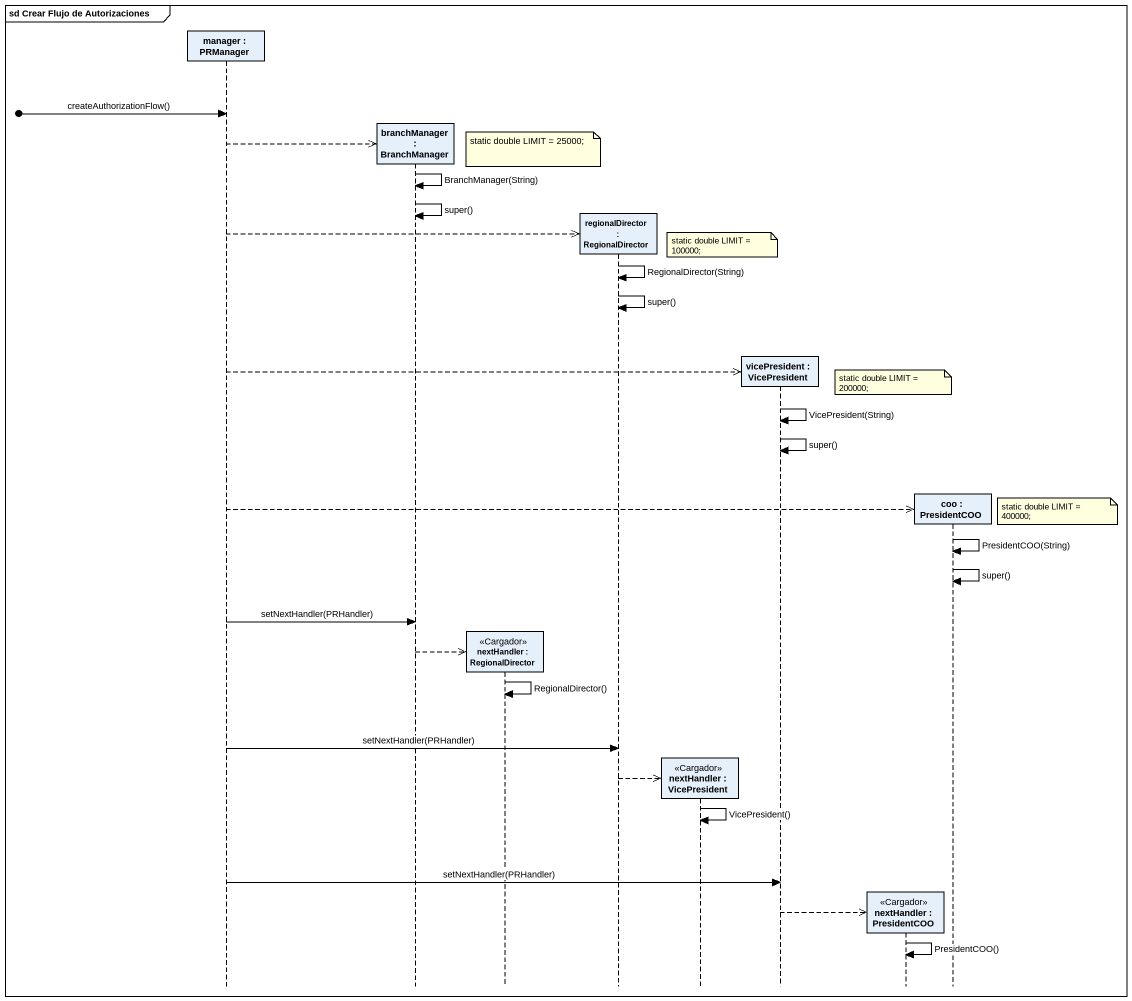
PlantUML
@startuml
mainframe sd Crear Flujo de Autorizaciones
hide footbox
participant "manager : PRManager" as manager
participant "branchManager : BranchManager" as branchManager
participant "nextHandler : RegionalDirector" as nextHandler <<Cargador>>
participant "regionalDirector : RegionalDirector" as regionalDirector
participant "nextHandler : VicePresident" as nextHandler_2 <<Cargador>>
participant "vicePresident : VicePresident" as vicePresident
participant "nextHandler : PresidentCOO" as nextHandler_3 <<Cargador>>
participant "coo : PresidentCOO" as coo

[o-> manager : createAuthorizationFlow()
manager -->> branchManager **
note over nextHandler : static double LIMIT = 25000;
branchManager -> branchManager : BranchManager(String)
branchManager -> branchManager : super()
manager -->> regionalDirector **
note over nextHandler_2 : static double LIMIT = 100000;
regionalDirector -> regionalDirector : RegionalDirector(String)
regionalDirector -> regionalDirector : super()
manager -->> vicePresident **
note over nextHandler_3 : static double LIMIT = 200000;
vicePresident -> vicePresident : VicePresident(String)
vicePresident -> vicePresident : super()
manager -->> coo **
note right of coo : static double LIMIT = 400000;
coo -> coo : PresidentCOO(String)
coo -> coo : super()
manager -> branchManager : setNextHandler(PRHandler)
branchManager -->> nextHandler **
nextHandler -> nextHandler : RegionalDirector()
manager -> regionalDirector : setNextHandler(PRHandler)
regionalDirector -->> nextHandler_2 **
nextHandler_2 -> nextHandler_2 : VicePresident()
manager -> vicePresident : setNextHandler(PRHandler)
vicePresident -->> nextHandler_3 **
nextHandler_3 -> nextHandler_3 : PresidentCOO()
@enduml
